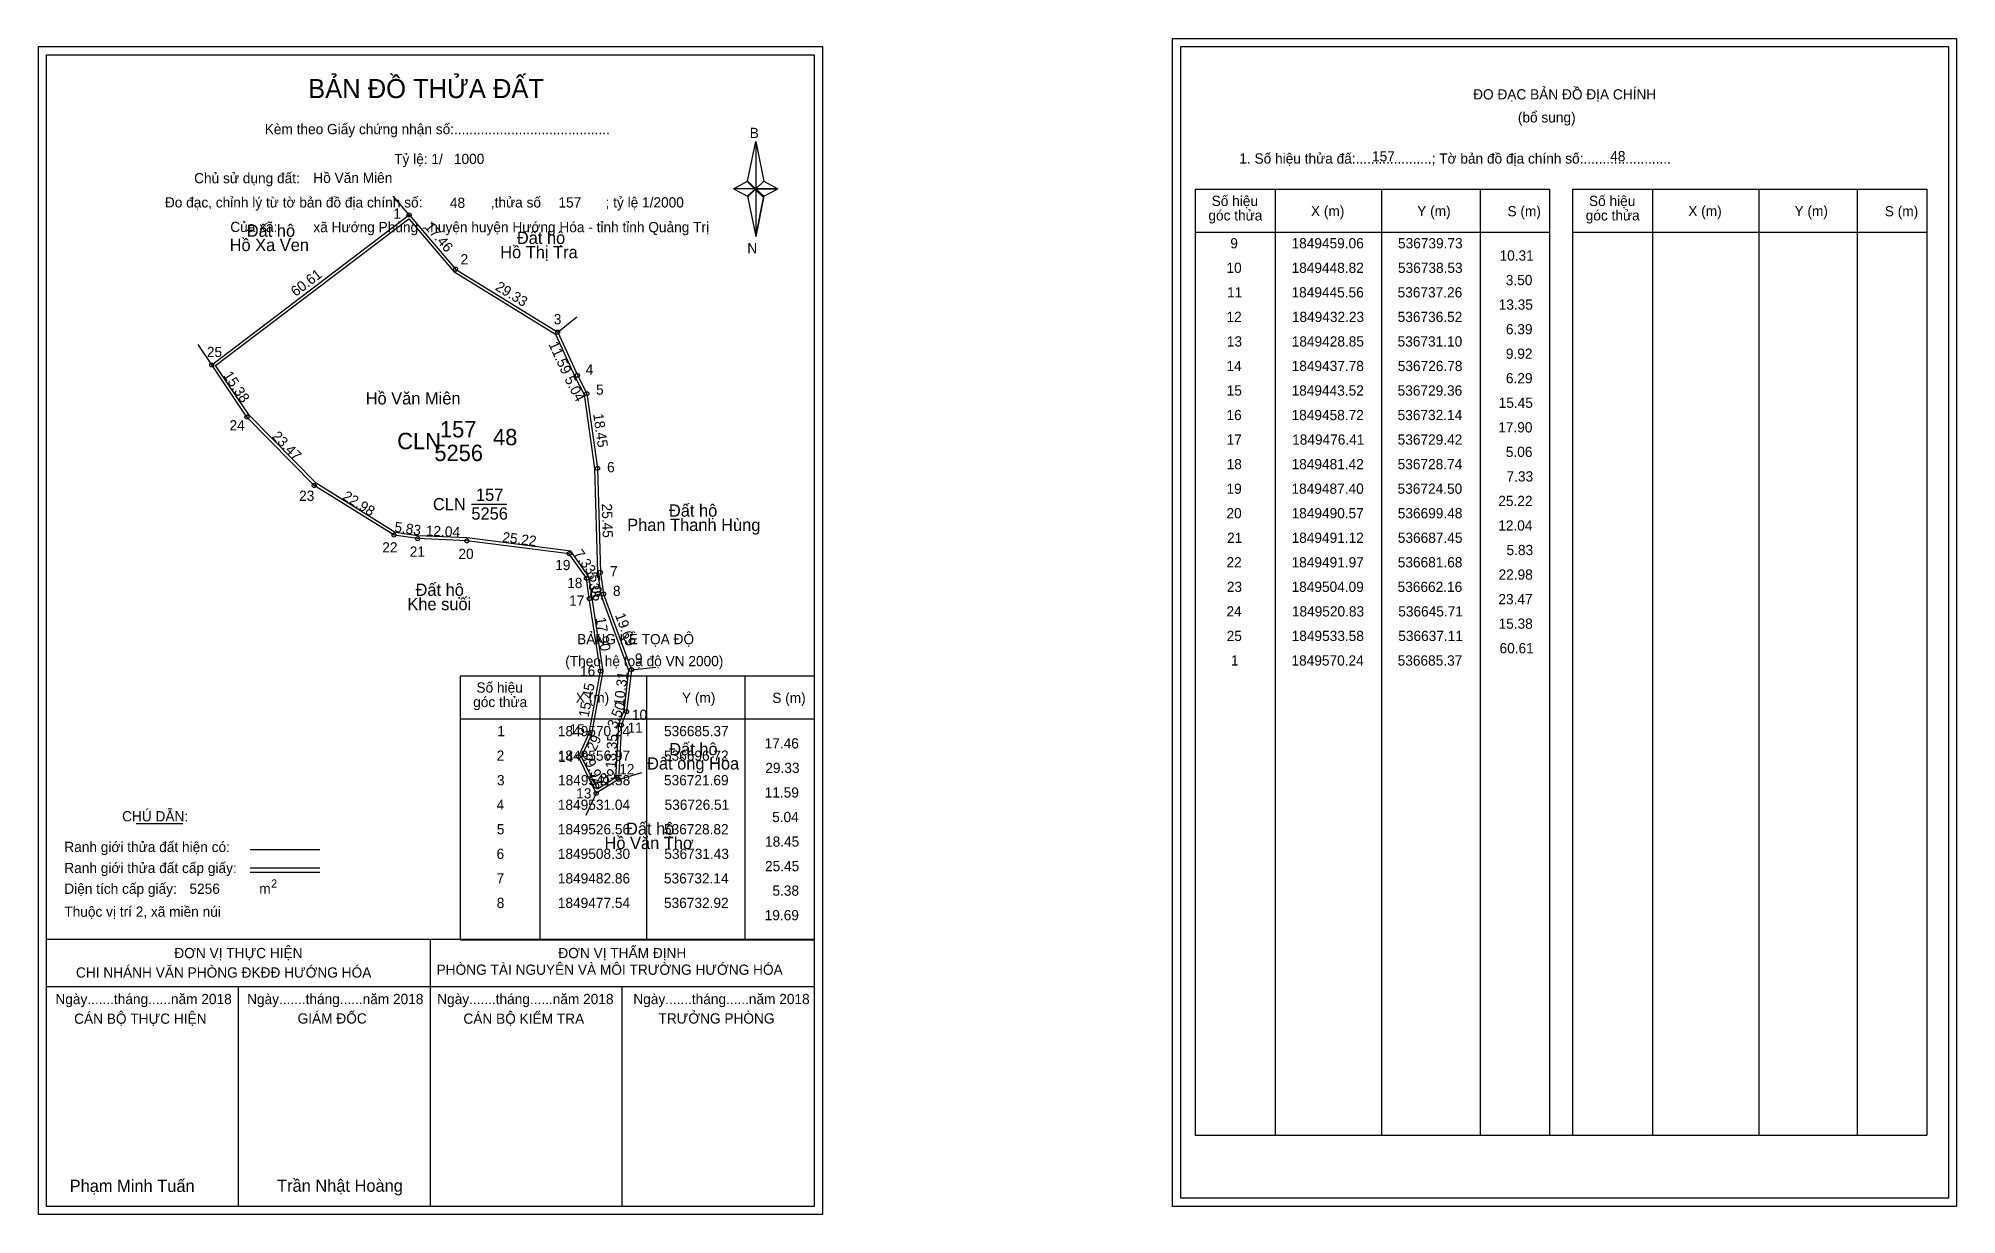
# Model space of a CAD drawing. Extents: x 536595 to 537064, y 1849326 to 1849613.
import ezdxf

# ---------------------------------------------------------------- set-up
doc = ezdxf.new("R2010")
doc.units = 0
for name, color, linetype in [('Level 1', 7, 'Continuous'), ('Level 10', 7, 'Continuous'), ('Level 11', 7, 'Continuous'), ('Level 13', 7, 'Continuous'), ('Level 2', 7, 'Continuous'), ('Level 27', 7, 'Continuous'), ('Level 3', 7, 'Continuous'), ('Level 36', 7, 'Continuous'), ('Level 4', 7, 'Continuous'), ('Level 49', 7, 'Continuous'), ('Level 5', 7, 'Continuous'), ('Level 53', 7, 'Continuous'), ('Level 55', 7, 'Continuous'), ('Level 6', 7, 'Continuous'), ('Level 63', 7, 'Continuous'), ('Level 7', 7, 'Continuous'), ('Level 9', 7, 'Continuous')]:
    doc.layers.add(name, color=color, linetype=linetype)

msp = doc.modelspace()

# ---------------------------------------------------------------- linework, layer by layer
at = {"layer": 'Level 1'}
for p, q in [((536874.04, 1849611.41), (536874.04, 1849611.41)), ((536596.72, 1849609.41), (536596.72, 1849609.41)), ((536768.14, 1849578.53), (536770.11, 1849588.17)), ((536770.11, 1849588.17), (536770.11, 1849576.64)), ((536770.11, 1849588.17), (536772.07, 1849578.53)), ((536764.69, 1849576.64), (536768.14, 1849578.53)), ((536768.14, 1849578.53), (536770.11, 1849576.64)), ((536769.96, 1849576.42), (536768.14, 1849578.31)), ((536771.93, 1849578.31), (536769.96, 1849576.42)), ((536769.96, 1849576.42), (536771.93, 1849578.31)), ((536772.07, 1849578.53), (536770.11, 1849576.64)), ((536770.11, 1849576.64), (536768.14, 1849574.8)), ((536769.96, 1849576.42), (536768.14, 1849574.58)), ((536768.14, 1849574.58), (536769.96, 1849576.42)), ((536768.14, 1849574.8), (536770.11, 1849564.94)), ((536771.93, 1849574.58), (536769.96, 1849576.42)), ((536770.11, 1849576.64), (536770.11, 1849564.94)), ((536770.11, 1849576.64), (536775.52, 1849576.64)), ((536770.11, 1849576.64), (536772.07, 1849574.8)), ((536772.07, 1849574.8), (536770.11, 1849564.94)), ((536772.07, 1849574.8), (536775.52, 1849576.64)), ((536877.57, 1849576.55), (536964.17, 1849576.55)), ((536897.16, 1849345.29), (536897.16, 1849576.55)), ((536923.23, 1849345.29), (536923.23, 1849576.55)), ((536947.21, 1849576.55), (536947.21, 1849345.29)), ((536964.17, 1849576.55), (536964.17, 1849345.29)), ((536969.83, 1849576.55), (537056.43, 1849576.55)), ((536989.42, 1849345.29), (536989.42, 1849576.55)), ((537015.49, 1849345.29), (537015.49, 1849576.55)), ((537039.46, 1849576.55), (537039.46, 1849345.29)), ((537056.43, 1849576.55), (537056.43, 1849345.29)), ((536877.57, 1849566.03), (536964.17, 1849566.03)), ((536969.83, 1849566.03), (537056.43, 1849566.03)), ((536697.81, 1849457.58), (536784.41, 1849457.58)), ((536717.4, 1849393.06), (536717.4, 1849457.58)), ((536743.47, 1849393.06), (536743.47, 1849457.58)), ((536767.44, 1849457.58), (536767.44, 1849393.06)), ((536697.81, 1849447.05), (536784.41, 1849447.05)), ((536618.63, 1849421.47), (536630.04, 1849421.47)), ((536646.5, 1849415.07), (536663.51, 1849415.07)), ((536646.5, 1849410.62), (536663.51, 1849410.62)), ((536646.5, 1849409.53), (536663.51, 1849409.53)), ((536703.54, 1849393.06), (536596.71, 1849393.06)), ((536784.41, 1849393.06), (536679.57, 1849393.06)), ((536690.56, 1849327.83), (536690.56, 1849393.06)), ((536697.81, 1849393.05), (536784.41, 1849393.05)), ((536784.41, 1849381.51), (536596.71, 1849381.51)), ((536643.64, 1849327.83), (536643.64, 1849381.51)), ((536737.49, 1849327.83), (536737.49, 1849381.51)), ((536877.57, 1849345.29), (537056.43, 1849345.29)), ((537061.74, 1849329.83), (537061.74, 1849329.83)), ((536784.41, 1849327.83), (536784.41, 1849327.83))]:
    msp.add_line(p, q, dxfattribs=at)
for points in [[(536768.14, 1849578.53), (536770.11, 1849588.17), (536770.11, 1849576.64)], [(536770.11, 1849576.64), (536772.07, 1849578.53), (536775.52, 1849576.64)], [(536764.69, 1849576.64), (536768.14, 1849574.8), (536770.11, 1849576.64)], [(536770.11, 1849576.64), (536770.11, 1849564.94), (536772.07, 1849574.8)]]:
    msp.add_lwpolyline(points, close=True, dxfattribs=at)
at = {"layer": 'Level 10'}
for p, q in [((536696.72, 1849556.97), (536721.69, 1849541.58)), ((536699.48, 1849490.57), (536687.45, 1849491.12)), ((536724.5, 1849487.4), (536699.48, 1849490.57)), ((536728.74, 1849481.42), (536724.5, 1849487.4)), ((536729.42, 1849476.41), (536728.74, 1849481.42)), ((536726.78, 1849437.78), (536729.36, 1849443.52))]:
    msp.add_line(p, q, dxfattribs=at)
for points in [[(536721.69, 1849541.58), (536726.51, 1849531.04), (536728.82, 1849526.56), (536731.43, 1849508.3), (536732.14, 1849482.86), (536732.92, 1849477.54), (536739.73, 1849459.06), (536738.53, 1849448.82), (536737.26, 1849445.56), (536736.52, 1849432.23), (536731.1, 1849428.85), (536726.78, 1849437.78), (536729.36, 1849443.52), (536732.14, 1849458.72), (536729.42, 1849476.41), (536728.74, 1849481.42), (536724.5, 1849487.4), (536699.48, 1849490.57), (536687.45, 1849491.12), (536681.68, 1849491.97), (536662.16, 1849504.09), (536645.71, 1849520.83), (536637.11, 1849533.58), (536685.37, 1849570.24), (536696.72, 1849556.97)], [(536721.14, 1849541.1), (536725.88, 1849530.73), (536728.14, 1849526.34), (536730.73, 1849508.24), (536731.44, 1849482.8), (536732.24, 1849477.37), (536739.02, 1849458.98), (536737.85, 1849448.99), (536736.57, 1849445.71), (536735.84, 1849432.63), (536731.39, 1849429.86), (536727.55, 1849437.79), (536730.03, 1849443.31), (536732.85, 1849458.71), (536730.11, 1849476.51), (536729.41, 1849481.68), (536724.89, 1849488.06), (536699.54, 1849491.27), (536687.52, 1849491.82), (536681.93, 1849492.64), (536662.6, 1849504.64), (536646.25, 1849521.27), (536638.06, 1849533.42), (536685.27, 1849569.28), (536696.26, 1849556.43)]]:
    msp.add_lwpolyline(points, close=True, dxfattribs=at)
at = {"layer": 'Level 11'}
for centre in [(536685.37, 1849570.24), (536696.72, 1849556.97), (536721.69, 1849541.58), (536721.69, 1849541.58), (536637.11, 1849533.58), (536726.51, 1849531.04), (536728.82, 1849526.56), (536645.71, 1849520.83), (536731.43, 1849508.3), (536662.16, 1849504.09), (536681.68, 1849491.97), (536687.45, 1849491.12), (536699.48, 1849490.57), (536724.5, 1849487.4), (536728.74, 1849481.42), (536732.14, 1849482.86), (536729.42, 1849476.41), (536732.92, 1849477.54), (536732.14, 1849458.72), (536739.73, 1849459.06), (536738.53, 1849448.82), (536729.36, 1849443.52), (536737.26, 1849445.56), (536726.78, 1849437.78), (536736.52, 1849432.23), (536731.1, 1849428.85)]:
    msp.add_circle(centre, 0.5, dxfattribs=at)
at = {"layer": 'Level 27'}
for p, q in [((536685.37, 1849570.24), (536681.47, 1849574.8)), ((536721.69, 1849541.58), (536726.4, 1849545.3)), ((536637.11, 1849533.58), (536633.75, 1849538.55)), ((536739.73, 1849459.06), (536745.7, 1849459.7)), ((536736.52, 1849432.23), (536742.27, 1849433.94)), ((536731.1, 1849428.85), (536728.6, 1849423.4))]:
    msp.add_line(p, q, dxfattribs=at)
at = {"layer": 'Level 3'}
for p, q in [((536877.57, 1849576.55), (536877.57, 1849345.29)), ((536969.83, 1849576.55), (536969.83, 1849345.29)), ((536697.81, 1849457.58), (536697.81, 1849393.06))]:
    msp.add_line(p, q, dxfattribs=at)
at = {"layer": 'Level 63'}
for points in [[(536594.71, 1849611.41), (536786.41, 1849611.41), (536786.41, 1849325.83), (536594.71, 1849325.83)], [(536872.04, 1849613.41), (537063.74, 1849613.41), (537063.74, 1849327.83), (536872.04, 1849327.83)], [(536874.04, 1849611.41), (537061.74, 1849611.41), (537061.74, 1849329.83), (536874.04, 1849329.83)], [(536596.71, 1849609.41), (536784.41, 1849609.41), (536784.41, 1849327.83), (536596.71, 1849327.83)]]:
    msp.add_lwpolyline(points, close=True, dxfattribs=at)
at = {"layer": 'Level 9'}
msp.add_line((536700.58, 1849499.54), (536709.29, 1849499.54), dxfattribs=at)

# ---------------------------------------------------------------- texts
at = {"layer": 'Level 1'}
for s, height, p in [('BẢN ĐỒ THỬA ĐẤT', 4.6657, (536660.68, 1849598.81)), ('ĐO ĐẠC BẢN ĐỒ ĐỊA CHÍNH', 2.5, (536945.52, 1849598.47)), ('Kèm theo Giấy chứng nhận số:.........................................', 2.5, (536650.06, 1849589.98)), ('(bổ sung)', 2.5, (536956.46, 1849592.85)), ('B', 2.5, (536768.65, 1849589.04)), ('1. Số hiệu thửa đấ:....................; Tờ bản đồ địa chính số:.......................', 2.5, (536888.35, 1849582.79)), ('Chủ sử dụng đất:', 2.5, (536632.8, 1849577.99)), ('Đo đạc, chỉnh lý từ tờ bản đồ địa chính số:                  ,thửa số                 ; tỷ lệ 1/2000', 2.5, (536625.65, 1849572.06)), ('Số hiệu', 2.5, (536881.59, 1849572.42)), ('Số hiệu', 2.5, (536973.85, 1849572.42)), ('Của xã:', 2.5, (536641.64, 1849566.06)), ('góc thửa', 2.5, (536880.79, 1849568.89)), ('X (m)', 2.5, (536905.87, 1849569.95)), ('Y (m)', 2.5, (536931.85, 1849569.95)), ('S (m)', 2.5, (536953.92, 1849569.9)), ('góc thửa', 2.5, (536973.05, 1849568.89)), ('X (m)', 2.5, (536998.13, 1849569.95)), ('Y (m)', 2.5, (537024.1, 1849569.95)), ('S (m)', 2.5, (537046.18, 1849569.9)), ('N', 2.5, (536768.05, 1849560.87)), ('BẢNG KÊ TỌA ĐỘ', 2.5, (536726.44, 1849465.28)), ('(Theo hệ toạ độ VN 2000)', 2.5, (536723.54, 1849459.92)), ('Số hiệu', 2.5, (536701.83, 1849453.45)), ('góc thửa', 2.5, (536701.03, 1849449.92)), ('X (m)', 2.5, (536726.11, 1849450.97)), ('Y (m)', 2.5, (536752.08, 1849450.97)), ('S (m)', 2.5, (536774.16, 1849450.92)), ('CHÚ DẪN:', 2.5, (536615.19, 1849421.98)), ('Ranh giới thửa đất hiện có:', 2.5, (536601.06, 1849414.48)), ('Ranh giới thửa đất cấp giấy:', 2.5, (536601.06, 1849409.34)), ('Diện tích cấp giấy:', 2.5, (536601.06, 1849404.26)), ('m', 2.5, (536648.72, 1849404.28)), ('2', 2, (536651.62, 1849405.79)), ('Thuộc vị trí 2, xã miền núi', 2.5, (536601.06, 1849398.66)), ('ĐƠN VỊ THỰC HIỆN', 2.5, (536627.95, 1849388.54)), ('ĐƠN VỊ THẨM ĐỊNH', 2.5, (536721.85, 1849388.54)), ('CHI NHÁNH VĂN PHÒNG ĐKĐĐ HƯỚNG HÓA', 2.5, (536603.91, 1849383.78)), ('PHÒNG TÀI NGUYÊN VÀ MÔI TRƯỜNG HƯỚNG HÓA', 2.5, (536692.08, 1849384.47)), ('Ngày.......tháng......năm 2018', 2.5, (536598.88, 1849377.3)), ('Ngày.......tháng......năm 2018', 2.5, (536645.75, 1849377.3)), ('Ngày.......tháng......năm 2018', 2.5, (536692.23, 1849377.3)), ('Ngày.......tháng......năm 2018', 2.5, (536740.19, 1849377.3)), ('CÁN BỘ THỰC HIỆN', 2.5, (536603.46, 1849372.49)), ('GIÁM ĐỐC', 2.5, (536658.1, 1849372.55)), ('CÁN BỘ KIỂM TRA', 2.5, (536698.64, 1849372.49)), ('TRƯỞNG PHÒNG', 2.5, (536746.33, 1849372.55)), ('Phạm Minh Tuấn', 3, (536602.37, 1849331.37)), ('Trần Nhật Hoàng', 3, (536653.07, 1849331.42))]:
    msp.add_text(s, height=height, dxfattribs=at).set_placement(p)
at = {"layer": 'Level 11'}
msp.add_text('Tỷ lệ: 1/', height=2.5, dxfattribs=at).set_placement((536681.72, 1849582.67))
at = {"layer": 'Level 13'}
for s, p in [('157', (536701.71, 1849500.34)), ('CLN', (536691.19, 1849498.04)), ('5256', (536700.59, 1849495.74))]:
    msp.add_text(s, height=3, dxfattribs=at).set_placement(p)
at = {"layer": 'Level 2'}
msp.add_text('Hồ Văn Miên', height=3, dxfattribs=at).set_placement((536674.74, 1849523.91))
msp.add_text('Hồ Văn Miên', height=3, dxfattribs=at).set_placement((536674.74, 1849523.91))
at = {"layer": 'Level 3'}
msp.add_text('CLN', height=4, dxfattribs=at).set_placement((536682.46, 1849512.96))
msp.add_text('CLN', height=4, dxfattribs=at).set_placement((536682.46, 1849512.96))
at = {"layer": 'Level 36'}
for s, p in [('Hồ Xa Ven', (536641.48, 1849561.4)), ('Đất hộ', (536645.67, 1849564.9)), ('Đất hộ', (536711.71, 1849563.15)), ('Hồ Thị Tra', (536707.64, 1849559.65)), ('Đất hộ', (536748.89, 1849496.47)), ('Phan Thanh Hùng', (536738.69, 1849492.97)), ('Đất hộ', (536686.93, 1849477.11)), ('Khe suối', (536684.94, 1849473.61)), ('Đất ông Hòa', (536743.55, 1849434.65)), ('Đất hộ', (536748.97, 1849438.15)), ('Đất hộ', (536738.4, 1849418.7)), ('Hồ Văn Thơ', (536733.14, 1849415.2))]:
    msp.add_text(s, height=3, dxfattribs=at).set_placement(p)
at = {"layer": 'Level 4'}
msp.add_text('157', height=4, dxfattribs=at).set_placement((536692.9, 1849515.85))
msp.add_text('157', height=4, dxfattribs=at).set_placement((536692.9, 1849515.85))
at = {"layer": 'Level 49'}
for s, rotation, p in [('17.46', 310.5408, (536689, 1849567.23)), ('60.61', 37.2216, (536657.63, 1849550.17)), ('29.33', 328.3528, (536706.22, 1849552.06)), ('11.59', 294.5749, (536719.4, 1849538.64)), ('15.38', 304.0001, (536639.81, 1849531.01)), ('5.04', 297.2768, (536723.28, 1849530.1)), ('23.47', 314.4994, (536651.65, 1849515.93)), ('18.45', 278.1345, (536730.35, 1849521.54)), ('22.98', 328.1638, (536668.9, 1849500.85)), ('25.45', 271.5986, (536732.47, 1849499.63)), ('5.83', 351.6198, (536681.64, 1849492.79)), ('12.04', 357.3823, (536689.41, 1849491.83)), ('25.22', 352.7792, (536708.04, 1849490.29)), ('7.33', 305.3378, (536725.49, 1849487.38)), ('5.38', 278.3411, (536728.81, 1849482.81)), ('5.06', 277.7294, (536729.45, 1849482.15)), ('17.90', 278.7413, (536730.95, 1849471.73)), ('19.69', 290.2292, (536735.67, 1849472.4)), ('10.31', 83.3161, (536737.88, 1849450.13)), ('15.45', 79.6355, (536729.24, 1849447.3)), ('3.50', 68.7156, (536736, 1849444.53)), ('6.29', 65.7972, (536729.79, 1849436.42)), ('13.35', 86.8226, (536735.87, 1849434.91)), ('9.92', 295.816, (536728.29, 1849436.5)), ('6.39', 31.9483, (536730.71, 1849429.55))]:
    msp.add_text(s, height=2.5, rotation=rotation, dxfattribs=at).set_placement(p)
at = {"layer": 'Level 5'}
msp.add_text('5256', height=4, dxfattribs=at).set_placement((536691.53, 1849510.07))
msp.add_text('5256', height=4, dxfattribs=at).set_placement((536691.53, 1849510.07))
at = {"layer": 'Level 53'}
for s, p in [('9', (536886.15, 1849562.07)), ('1849459.06', (536901.12, 1849562.07)), ('536739.73', (536927.15, 1849562.07)), ('10.31', (536951.98, 1849559.07)), ('10', (536885.21, 1849556.07)), ('1849448.82', (536901.13, 1849556.07)), ('536738.53', (536927.15, 1849556.07)), ('3.50', (536953.51, 1849553.07)), ('11', (536885.37, 1849550.07)), ('1849445.56', (536901.12, 1849550.07)), ('536737.26', (536927.06, 1849550.07)), ('12', (536885.22, 1849544.07)), ('1849432.23', (536901.2, 1849544.07)), ('536736.52', (536927.07, 1849544.07)), ('13.35', (536951.77, 1849547.07)), ('13', (536885.3, 1849538.07)), ('1849428.85', (536901.17, 1849538.07)), ('536731.10', (536927.06, 1849538.07)), ('6.39', (536953.54, 1849541.07)), ('9.92', (536953.53, 1849535.07)), ('14', (536885.21, 1849532.07)), ('1849437.78', (536901.15, 1849532.07)), ('536726.78', (536927.1, 1849532.07)), ('6.29', (536953.54, 1849529.07)), ('15', (536885.27, 1849526.07)), ('1849443.52', (536901.13, 1849526.07)), ('536729.36', (536927.06, 1849526.07)), ('16', (536885.22, 1849520.07)), ('1849458.72', (536901.13, 1849520.07)), ('536732.14', (536927.06, 1849520.07)), ('15.45', (536951.77, 1849523.07)), ('17.90', (536951.66, 1849517.07)), ('17', (536885.23, 1849514.07)), ('1849476.41', (536901.27, 1849514.07)), ('536729.42', (536927.07, 1849514.07)), ('5.06', (536953.52, 1849511.07)), ('18', (536885.25, 1849508.07)), ('1849481.42', (536901.13, 1849508.07)), ('536728.74', (536927.06, 1849508.07)), ('19', (536885.22, 1849502.07)), ('1849487.40', (536901.11, 1849502.07)), ('536724.50', (536927.06, 1849502.07)), ('7.33', (536953.69, 1849505.07)), ('20', (536885.21, 1849496.07)), ('1849490.57', (536901.13, 1849496.07)), ('536699.48', (536927.1, 1849496.07)), ('25.22', (536951.68, 1849499.07)), ('12.04', (536951.66, 1849493.07)), ('21', (536885.37, 1849490.07)), ('1849491.12', (536901.13, 1849490.07)), ('536687.45', (536927.11, 1849490.07)), ('5.83', (536953.69, 1849487.07)), ('22', (536885.22, 1849484.07)), ('1849491.97', (536901.13, 1849484.07)), ('536681.68', (536927.1, 1849484.07)), ('23', (536885.3, 1849478.07)), ('1849504.09', (536901.13, 1849478.07)), ('536662.16', (536927.06, 1849478.07)), ('22.98', (536951.74, 1849481.07)), ('23.47', (536951.7, 1849475.07)), ('24', (536885.21, 1849472.07)), ('1849520.83', (536901.2, 1849472.07)), ('536645.71', (536927.22, 1849472.07)), ('15.38', (536951.74, 1849469.07)), ('25', (536885.27, 1849466.07)), ('1849533.58', (536901.15, 1849466.07)), ('536637.11', (536927.22, 1849466.07)), ('60.61', (536951.98, 1849463.07)), ('1', (536886.29, 1849460.07)), ('1849570.24', (536901.11, 1849460.07)), ('536685.37', (536927.07, 1849460.07)), ('1', (536706.91, 1849442.8)), ('1849570.24', (536721.73, 1849442.8)), ('536685.37', (536747.69, 1849442.8)), ('17.46', (536772.29, 1849439.8)), ('2', (536706.76, 1849436.8)), ('1849556.97', (536721.74, 1849436.8)), ('536696.72', (536747.68, 1849436.8)), ('3', (536706.84, 1849430.8)), ('1849541.58', (536721.77, 1849430.8)), ('536721.69', (536747.68, 1849430.8)), ('29.33', (536772.45, 1849433.8)), ('11.59', (536772.3, 1849427.8)), ('4', (536706.75, 1849424.8)), ('1849531.04', (536721.73, 1849424.8)), ('536726.51', (536747.83, 1849424.8)), ('5.04', (536774.12, 1849421.8)), ('5', (536706.8, 1849418.8)), ('1849526.56', (536721.73, 1849418.8)), ('536728.82', (536747.68, 1849418.8)), ('6', (536706.75, 1849412.8)), ('1849508.30', (536721.73, 1849412.8)), ('536731.43', (536747.76, 1849412.8)), ('18.45', (536772.39, 1849415.8)), ('7', (536706.76, 1849406.8)), ('1849482.86', (536721.73, 1849406.8)), ('536732.14', (536747.67, 1849406.8)), ('25.45', (536772.39, 1849409.8)), ('5.38', (536774.2, 1849403.8)), ('8', (536706.79, 1849400.8)), ('1849477.54', (536721.73, 1849400.8)), ('536732.92', (536747.68, 1849400.8)), ('19.69', (536772.3, 1849397.8))]:
    msp.add_text(s, height=2.5, dxfattribs=at).set_placement(p)
at = {"layer": 'Level 55'}
for s, height, p in [('163', 0.11, (536685.25, 1849570.13)), ('163', 0.11, (536685.25, 1849570.13)), ('1', 0.4, (536685.26, 1849570.24)), ('0', 0.11, (536685.33, 1849570.13)), ('2', 0.4, (536696.58, 1849556.97)), ('0', 0.11, (536696.68, 1849556.86)), ('3', 0.4, (536721.57, 1849541.58)), ('0', 0.11, (536721.65, 1849541.47)), ('0', 0.11, (536721.65, 1849541.47)), ('25', 0.4, (536636.83, 1849533.58)), ('163', 0.11, (536636.99, 1849533.47)), ('163', 0.11, (536636.99, 1849533.47)), ('0', 0.11, (536637.07, 1849533.47)), ('0', 0.11, (536637.07, 1849533.47)), ('4', 0.4, (536726.37, 1849531.04)), ('0', 0.11, (536726.47, 1849530.93)), ('5', 0.4, (536728.69, 1849526.56)), ('0', 0.11, (536728.78, 1849526.45)), ('24', 0.4, (536645.42, 1849520.83)), ('0', 0.11, (536645.67, 1849520.72)), ('0', 0.11, (536645.67, 1849520.72)), ('6', 0.4, (536731.29, 1849508.3)), ('0', 0.11, (536731.39, 1849508.19)), ('23', 0.4, (536661.89, 1849504.09)), ('0', 0.11, (536662.12, 1849503.98)), ('0', 0.11, (536662.12, 1849503.98)), ('22', 0.4, (536681.4, 1849491.97)), ('0', 0.11, (536681.64, 1849491.86)), ('0', 0.11, (536681.64, 1849491.86)), ('21', 0.4, (536687.19, 1849491.12)), ('0', 0.11, (536687.41, 1849491.01)), ('0', 0.11, (536687.41, 1849491.01)), ('20', 0.4, (536699.2, 1849490.57)), ('0', 0.11, (536699.44, 1849490.46)), ('0', 0.11, (536699.44, 1849490.46)), ('19', 0.4, (536724.22, 1849487.4)), ('0', 0.11, (536724.46, 1849487.29)), ('0', 0.11, (536724.46, 1849487.29)), ('18', 0.4, (536728.46, 1849481.42)), ('0', 0.11, (536728.7, 1849481.31)), ('0', 0.11, (536728.7, 1849481.31)), ('7', 0.4, (536732.01, 1849482.86)), ('0', 0.11, (536732.1, 1849482.75)), ('17', 0.4, (536729.14, 1849476.41)), ('0', 0.11, (536729.38, 1849476.3)), ('0', 0.11, (536729.38, 1849476.3)), ('8', 0.4, (536732.79, 1849477.54)), ('0', 0.11, (536732.88, 1849477.43)), ('16', 0.4, (536731.86, 1849458.72)), ('0', 0.11, (536732.1, 1849458.61)), ('0', 0.11, (536732.1, 1849458.61)), ('9', 0.4, (536739.59, 1849459.06)), ('0', 0.11, (536739.69, 1849458.95)), ('0', 0.11, (536739.69, 1849458.95)), ('10', 0.4, (536738.25, 1849448.82)), ('0', 0.11, (536738.49, 1849448.71)), ('15', 0.4, (536729.08, 1849443.52)), ('0', 0.11, (536729.32, 1849443.41)), ('0', 0.11, (536729.32, 1849443.41)), ('11', 0.4, (536737, 1849445.56)), ('0', 0.11, (536737.22, 1849445.45)), ('14', 0.4, (536726.49, 1849437.78)), ('0', 0.11, (536726.74, 1849437.67)), ('0', 0.11, (536726.74, 1849437.67)), ('13', 0.4, (536730.83, 1849428.85)), ('202', 0.11, (536730.98, 1849428.74)), ('0', 0.11, (536731.06, 1849428.74)), ('0', 0.11, (536731.06, 1849428.74)), ('12', 0.4, (536736.24, 1849432.23)), ('202', 0.11, (536736.4, 1849432.12)), ('0', 0.11, (536736.48, 1849432.12))]:
    msp.add_text(s, height=height, dxfattribs=at).set_placement(p)
at = {"layer": 'Level 6'}
for s, p in [('1000', (536696.32, 1849582.69)), ('157', (536920.8, 1849583.33)), ('48', (536979.04, 1849583.35)), ('Hồ Văn Miên', (536661.94, 1849578.06)), ('48', (536695.34, 1849571.97)), ('157', (536721.88, 1849572.05)), ('xã Hướng Phùng - huyện huyện Hướng Hóa - tỉnh tỉnh Quảng Trị', (536661.95, 1849566.02)), ('5256', (536631.66, 1849404.26))]:
    msp.add_text(s, height=2.5, dxfattribs=at).set_placement(p)
at = {"layer": 'Level 7'}
msp.add_text('48', height=4, dxfattribs=at).set_placement((536705.88, 1849513.93))
at = {"layer": 'Level 9'}
for s, p in [('1', (536681.49, 1849569.33)), ('2', (536697.95, 1849558.15)), ('3', (536720.73, 1849543.52)), ('25', (536635.91, 1849535.49)), ('4', (536728.53, 1849531.19)), ('5', (536731.07, 1849526.28)), ('24', (536641.45, 1849517.56)), ('6', (536733.77, 1849507.32)), ('23', (536658.47, 1849500.34)), ('22', (536678.81, 1849487.72)), ('21', (536685.52, 1849486.68)), ('20', (536697.42, 1849486.13)), ('19', (536721.09, 1849483.41)), ('7', (536734.49, 1849481.89)), ('18', (536724.02, 1849479)), ('8', (536735.2, 1849477.08)), ('17', (536724.49, 1849474.7)), ('9', (536740.57, 1849460.53)), ('16', (536727.16, 1849457.52)), ('10', (536739.85, 1849446.8)), ('15', (536724.58, 1849443.22)), ('11', (536738.77, 1849443.63)), ('14', (536721.8, 1849436.48)), ('12', (536736.73, 1849433.49)), ('13', (536726.21, 1849427.57))]:
    msp.add_text(s, height=2.5, dxfattribs=at).set_placement(p)

doc.saveas('drawing.dxf')
